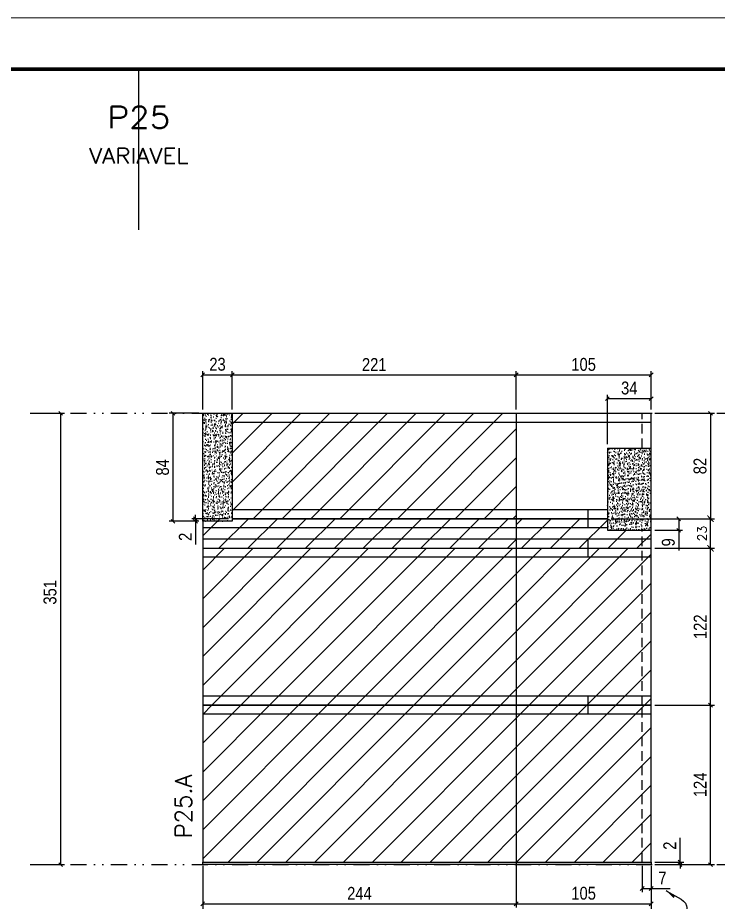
# Model space of a CAD drawing. Extents: x 28748 to 35002, y 14885 to 43501.
# Drawn here: x 29173 to 29719, y 40516 to 41204 of the extents above; entities that cross this region are included whole.
import ezdxf
from ezdxf.enums import TextEntityAlignment as Align

# ---------------------------------------------------------------- set-up
doc = ezdxf.new("R2010")
doc.units = 0
for name, pattern in [('DASHED', [0.75, 0.5, -0.25]), ('DIVIDE2', [0.625, 0.25, -0.125, 0, -0.125, 0, -0.125]), ('HIDDEN', [0.375, 0.25, -0.125])]:
    doc.linetypes.add(name, pattern=pattern)
for name, color, linetype in [('COTA', 241, 'Continuous'), ('Nível', 160, 'Continuous'), ('Painéis', 200, 'Continuous'), ('SARR_2.2x7', 40, 'Continuous'), ('Sarrafo de Pressão', 42, 'HIDDEN'), ('Texto de Titulo', 7, 'Continuous'), ('Texto Qtd Sarr', 242, 'Continuous')]:
    doc.layers.add(name, color=color, linetype=linetype)
for name, color, linetype, lineweight in [('Folhas', 255, 'Continuous', 9), ('Hachura', 251, 'Continuous', 9), ('SARRAFO DE PRESSAO', 251, 'DASHED', 9), ('Texto Seção', 7, 'Continuous', 15)]:
    doc.layers.add(name, color=color, linetype=linetype, lineweight=lineweight)
doc.styles.add('COTA TECNICA', font='techl___.ttf', dxfattribs={"height": 10})
doc.styles.add('COTA TECNICA-50', font='techl___.ttf', dxfattribs={"height": 10})
doc.styles.add('REGUA-120', font='ROMANS.shx', dxfattribs={"height": 15})
doc.styles.add('ROMANS', font='romans.shx')
doc.styles.get("Standard").update_dxf_attribs({"font": 'arial.ttf'})
doc.dimstyles.new('COTA PAINEL-50', dxfattribs={"dimtxt": 10, "dimasz": 3, "dimexe": 3, "dimexo": 3, "dimgap": 3, "dimtad": 1, "dimdec": 1, "dimzin": 12, "dimdsep": 46, "dimtxsty": 'COTA TECNICA-50', "dimblk1": 'OBLIQUE', "dimblk2": 'OBLIQUE', "dimsah": 1, "dimcen": 0.9, "dimclrd": 4, "dimclre": 4, "dimclrt": 240, "dimadec": 1, "dimazin": 3, "dimtfac": 1, "dimtdec": 1, "dimtmove": 0, "dimatfit": 3, "dimfxl": 1, "dimtolj": 1, "dimtzin": 12, "dimarcsym": 0})
doc.dimstyles.new('Cota Paínel', dxfattribs={"dimtxt": 7, "dimasz": 5, "dimexe": 3, "dimexo": 3, "dimgap": 3, "dimtad": 1, "dimdec": 1, "dimzin": 12, "dimdsep": 46, "dimtxsty": 'ROMANS', "dimblk": 'ARCHTICK', "dimcen": 0, "dimclrd": 4, "dimclre": 4, "dimclrt": 1, "dimadec": 1, "dimazin": 3, "dimtfac": 1, "dimtdec": 1, "dimtmove": 0, "dimatfit": 3, "dimldrblk": 'OBLIQUE', "dimfxl": 1, "dimtolj": 1, "dimtzin": 12, "dimarcsym": 0})
doc.dimstyles.new('PAINEL', dxfattribs={"dimtxt": 10, "dimasz": 3, "dimexe": 3, "dimexo": 3, "dimgap": 3, "dimtad": 1, "dimdec": 1, "dimzin": 12, "dimdsep": 46, "dimtxsty": 'COTA TECNICA', "dimblk1": 'OBLIQUE', "dimblk2": 'OBLIQUE', "dimsah": 1, "dimcen": 0.9, "dimclrd": 4, "dimclre": 4, "dimclrt": 240, "dimadec": 1, "dimazin": 3, "dimtfac": 1, "dimtdec": 1, "dimtmove": 0, "dimatfit": 3, "dimfxl": 1, "dimtolj": 1, "dimtzin": 12, "dimarcsym": 0})
doc.dimstyles.get("Standard").update_dxf_attribs({"dimtxt": 0.18, "dimasz": 0.18, "dimexe": 0.18, "dimexo": 0.0625, "dimgap": 0.09, "dimtad": 0, "dimtih": 1, "dimtoh": 1, "dimdec": 4, "dimzin": 0, "dimdsep": 46, "dimtxsty": 'Standard', "dimcen": 0.09, "dimadec": 0, "dimazin": 0, "dimtfac": 1, "dimtdec": 4, "dimtofl": 0, "dimtmove": 0, "dimatfit": 3, "dimfxl": 1, "dimtolj": 1, "dimtzin": 0, "dimarcsym": 0})
pattern_1 = [(45, (-100272.658, 8260.539), (-11.2253202, 11.2253202), [])]

# ---------------------------------------------------------------- blocks, each defined once
blk = doc.blocks.new('9999999999')
at = {"layer": 'Folhas'}
blk.add_lwpolyline([(98138.98, 34190.21), (99623.98, 34190.21), (99623.98, 35240.21), (98138.98, 35240.21)], close=True, dxfattribs=at)
at = {"layer": 'Folhas', "color": 30, "const_width": 3}
blk.add_lwpolyline([(98213.98, 34230.21), (99583.98, 34230.21), (99583.98, 35200.21), (98213.98, 35200.21)], close=True, dxfattribs=at)
blk = doc.blocks.new('titulo1')
at = {"layer": 'Defpoints', "color": 252, "linetype": 'HIDDEN', "ltscale": 2}
blk.add_line((0, 0), (0, 125), dxfattribs=at)
at = {"layer": 'Defpoints', "style": 'ROMANS', "oblique": 15}
blk.add_attdef('FOLHA', text='', height=10, dxfattribs=at).set_placement((0, 15.58), align=Align.MIDDLE_CENTER)
at = {"layer": 'Texto Qtd Sarr', "color": 3, "style": 'ROMANS', "oblique": 15}
for tag, height, p in [('TITULO', 17, (0, 71.45)), ('SEÇÃO', 12, (0, 41.55))]:
    blk.add_attdef(tag, text='', height=height, dxfattribs=at).set_placement(p, align=Align.MIDDLE_CENTER)
blk = doc.blocks.new('_Oblique')
at = {"color": 0, "linetype": 'ByBlock', "lineweight": -2}
blk.add_line((-0.5, -0.5), (0.5, 0.5), dxfattribs=at)
blk = doc.blocks.new('*D1500')
at = {"layer": 'COTA', "color": 4, "linetype": 'ByBlock', "lineweight": -2, "transparency": 16777216}
for p, q in [((29186, 40895.88), (29209.72, 40895.88)), ((29206.72, 40895.88), (29206.72, 40544.88)), ((29186, 40544.88), (29209.72, 40544.88))]:
    blk.add_line(p, q, dxfattribs=at)
at = {"layer": 'Defpoints', "color": 0, "linetype": 'ByBlock', "transparency": 16777216}
for p in [(29183, 40895.88), (29183, 40544.88), (29206.72, 40544.88)]:
    blk.add_point(p, dxfattribs=at)
at = {"layer": 'COTA', "color": 4, "linetype": 'ByBlock', "lineweight": -2, "transparency": 16777216, "xscale": 3, "yscale": 3, "zscale": 3}
for p, rotation in [((29206.72, 40895.88), 90), ((29206.72, 40544.88), 270)]:
    blk.add_blockref('_Oblique', p, dxfattribs=dict(at, rotation=rotation))
at = {"layer": 'COTA', "color": 240, "linetype": 'ByBlock', "transparency": 16777216, "insert": (29198.5, 40756.66), "char_height": 10, "attachment_point": 5, "rotation": 90, "style": 'COTA TECNICA'}
blk.add_mtext('\\A1;351', dxfattribs=at)
blk = doc.blocks.new('*D1391')
at = {"layer": 'COTA', "color": 4, "lineweight": -2, "transparency": 16777216}
for p, q in [((29317.35, 40543.88), (29317.35, 40479.02)), ((29666.35, 40543.88), (29666.35, 40479.02)), ((29317.35, 40482.02), (29666.35, 40482.02))]:
    blk.add_line(p, q, dxfattribs=at)
at = {"layer": 'Defpoints', "color": 0, "transparency": 16777216}
for p in [(29317.35, 40546.88), (29666.35, 40546.88), (29666.35, 40482.02)]:
    blk.add_point(p, dxfattribs=at)
at = {"layer": 'COTA', "color": 4, "lineweight": -2, "transparency": 16777216, "xscale": 3, "yscale": 3, "zscale": 3, "rotation": 180}
blk.add_blockref('_Oblique', (29317.35, 40482.02), dxfattribs=at)
at = {"layer": 'COTA', "color": 4, "lineweight": -2, "transparency": 16777216, "xscale": 3, "yscale": 3, "zscale": 3}
blk.add_blockref('_Oblique', (29666.35, 40482.02), dxfattribs=at)
at = {"layer": 'COTA', "color": 240, "transparency": 16777216, "insert": (29491.85, 40490.27), "char_height": 10, "attachment_point": 5, "style": 'COTA TECNICA'}
blk.add_mtext('\\A1;349', dxfattribs=at)
blk = doc.blocks.new('*D1392')
at = {"layer": 'COTA', "color": 4, "lineweight": -2, "transparency": 16777216}
for p, q in [((29659.35, 40543.88), (29659.35, 40523.37)), ((29666.35, 40541.88), (29666.35, 40523.37)), ((29659.35, 40526.37), (29666.35, 40526.37)), ((29666.35, 40526.37), (29681.09, 40526.37))]:
    blk.add_line(p, q, dxfattribs=at)
at = {"layer": 'Defpoints', "color": 0, "transparency": 16777216}
for p in [(29659.35, 40546.88), (29666.35, 40544.88), (29666.35, 40526.37)]:
    blk.add_point(p, dxfattribs=at)
at = {"layer": 'COTA', "color": 4, "lineweight": -2, "transparency": 16777216, "xscale": 3, "yscale": 3, "zscale": 3, "rotation": 180}
blk.add_blockref('_Oblique', (29659.35, 40526.37), dxfattribs=at)
at = {"layer": 'COTA', "color": 4, "lineweight": -2, "transparency": 16777216, "xscale": 3, "yscale": 3, "zscale": 3}
blk.add_blockref('_Oblique', (29666.35, 40526.37), dxfattribs=at)
at = {"layer": 'COTA', "color": 240, "transparency": 16777216, "insert": (29675.22, 40534.44), "char_height": 10, "attachment_point": 5, "style": 'COTA TECNICA-50'}
blk.add_mtext('\\A1;7', dxfattribs=at)
blk = doc.blocks.new('*D1393')
at = {"layer": 'COTA', "color": 4, "lineweight": -2, "transparency": 16777216}
for p, q in [((29669.35, 40668.88), (29715.59, 40668.88)), ((29712.59, 40544.88), (29712.59, 40668.88)), ((29669.35, 40544.88), (29715.59, 40544.88))]:
    blk.add_line(p, q, dxfattribs=at)
at = {"layer": 'Defpoints', "color": 0, "transparency": 16777216}
for p in [(29666.35, 40668.88), (29712.59, 40668.88), (29666.35, 40544.88)]:
    blk.add_point(p, dxfattribs=at)
at = {"layer": 'COTA', "color": 4, "lineweight": -2, "transparency": 16777216, "xscale": 3, "yscale": 3, "zscale": 3}
for p, rotation in [((29712.59, 40668.88), 90), ((29712.59, 40544.88), 270)]:
    blk.add_blockref('_Oblique', p, dxfattribs=dict(at, rotation=rotation))
at = {"layer": 'COTA', "color": 240, "transparency": 16777216, "insert": (29704.52, 40606.88), "char_height": 10, "attachment_point": 5, "rotation": 90, "style": 'COTA TECNICA-50'}
blk.add_mtext('\\A1;124', dxfattribs=at)
blk = doc.blocks.new('*D1394')
at = {"layer": 'COTA', "color": 4, "lineweight": -2, "transparency": 16777216}
for p, q in [((29688.88, 40546.88), (29688.88, 40565.68)), ((29669.35, 40546.88), (29691.88, 40546.88)), ((29688.88, 40544.88), (29688.88, 40546.88)), ((29669.35, 40544.88), (29691.88, 40544.88)), ((29688.88, 40544.88), (29688.88, 40541.88))]:
    blk.add_line(p, q, dxfattribs=at)
at = {"layer": 'Defpoints', "color": 0, "transparency": 16777216}
for p in [(29666.35, 40546.88), (29666.35, 40544.88), (29688.88, 40544.88)]:
    blk.add_point(p, dxfattribs=at)
at = {"layer": 'COTA', "color": 4, "lineweight": -2, "transparency": 16777216, "xscale": 3, "yscale": 3, "zscale": 3}
for p, rotation in [((29688.88, 40546.88), 270), ((29688.88, 40544.88), 90)]:
    blk.add_blockref('_Oblique', p, dxfattribs=dict(at, rotation=rotation))
at = {"layer": 'COTA', "color": 240, "transparency": 16777216, "insert": (29680.88, 40559.62), "char_height": 10, "attachment_point": 5, "rotation": 90, "style": 'COTA TECNICA-50'}
blk.add_mtext('\\A1;2', dxfattribs=at)
blk = doc.blocks.new('*D1395')
at = {"layer": 'COTA', "color": 4, "linetype": 'ByBlock', "lineweight": -2, "transparency": 16777216}
for p, q in [((29669.35, 40790.88), (29715.59, 40790.88)), ((29712.59, 40668.88), (29712.59, 40790.88)), ((29669.35, 40668.88), (29715.59, 40668.88))]:
    blk.add_line(p, q, dxfattribs=at)
at = {"layer": 'Defpoints', "color": 0, "linetype": 'ByBlock', "transparency": 16777216}
for p in [(29666.35, 40790.88), (29712.59, 40790.88), (29666.35, 40668.88)]:
    blk.add_point(p, dxfattribs=at)
at = {"layer": 'COTA', "color": 4, "linetype": 'ByBlock', "lineweight": -2, "transparency": 16777216, "xscale": 3, "yscale": 3, "zscale": 3}
for p, rotation in [((29712.59, 40790.88), 90), ((29712.59, 40668.88), 270)]:
    blk.add_blockref('_Oblique', p, dxfattribs=dict(at, rotation=rotation))
at = {"layer": 'COTA', "color": 240, "linetype": 'ByBlock', "transparency": 16777216, "insert": (29704.54, 40729.88), "char_height": 10, "attachment_point": 5, "rotation": 90, "style": 'COTA TECNICA'}
blk.add_mtext('\\A1;122', dxfattribs=at)
blk = doc.blocks.new('*D2141')
at = {"layer": 'COTA', "color": 4, "linetype": 'ByBlock', "lineweight": -2, "transparency": 16777216}
for p, q in [((29669.35, 40895.88), (29715.59, 40895.88)), ((29712.59, 40895.88), (29712.59, 40813.88)), ((29635.35, 40813.88), (29715.59, 40813.88))]:
    blk.add_line(p, q, dxfattribs=at)
at = {"layer": 'Defpoints', "color": 0, "linetype": 'ByBlock', "transparency": 16777216}
for p in [(29666.35, 40895.88), (29632.35, 40813.88), (29712.59, 40813.88)]:
    blk.add_point(p, dxfattribs=at)
at = {"layer": 'COTA', "color": 4, "linetype": 'ByBlock', "lineweight": -2, "transparency": 16777216, "xscale": 3, "yscale": 3, "zscale": 3}
for p, rotation in [((29712.59, 40895.88), 90), ((29712.59, 40813.88), 270)]:
    blk.add_blockref('_Oblique', p, dxfattribs=dict(at, rotation=rotation))
at = {"layer": 'COTA', "color": 240, "linetype": 'ByBlock', "transparency": 16777216, "insert": (29704.5, 40854.88), "char_height": 10, "attachment_point": 5, "rotation": 90, "style": 'COTA TECNICA'}
blk.add_mtext('\\A1;82', dxfattribs=at)
blk = doc.blocks.new('*D2142')
at = {"layer": 'COTA', "color": 4, "linetype": 'ByBlock', "lineweight": -2, "transparency": 16777216}
for p, q in [((29561.35, 40810.88), (29561.35, 40511.44)), ((29317.35, 40541.88), (29317.35, 40511.44)), ((29317.35, 40514.44), (29561.35, 40514.44))]:
    blk.add_line(p, q, dxfattribs=at)
at = {"layer": 'Defpoints', "color": 0, "linetype": 'ByBlock', "transparency": 16777216}
for p in [(29561.35, 40813.88), (29317.35, 40544.88), (29561.35, 40514.44)]:
    blk.add_point(p, dxfattribs=at)
at = {"layer": 'COTA', "color": 4, "linetype": 'ByBlock', "lineweight": -2, "transparency": 16777216, "xscale": 3, "yscale": 3, "zscale": 3, "rotation": 180}
blk.add_blockref('_Oblique', (29317.35, 40514.44), dxfattribs=at)
at = {"layer": 'COTA', "color": 4, "linetype": 'ByBlock', "lineweight": -2, "transparency": 16777216, "xscale": 3, "yscale": 3, "zscale": 3}
blk.add_blockref('_Oblique', (29561.35, 40514.44), dxfattribs=at)
at = {"layer": 'COTA', "color": 240, "linetype": 'ByBlock', "transparency": 16777216, "insert": (29439.35, 40522.52), "char_height": 10, "attachment_point": 5, "style": 'COTA TECNICA'}
blk.add_mtext('\\A1;244', dxfattribs=at)
blk = doc.blocks.new('*D2143')
at = {"layer": 'COTA', "color": 4, "linetype": 'ByBlock', "lineweight": -2, "transparency": 16777216}
for p, q in [((29317.35, 40898.88), (29317.35, 40928.76)), ((29317.35, 40925.76), (29340.35, 40925.76)), ((29340.35, 40898.88), (29340.35, 40928.76))]:
    blk.add_line(p, q, dxfattribs=at)
at = {"layer": 'Defpoints', "color": 0, "linetype": 'ByBlock', "transparency": 16777216}
for p in [(29340.35, 40925.76), (29317.35, 40895.88), (29340.35, 40895.88)]:
    blk.add_point(p, dxfattribs=at)
at = {"layer": 'COTA', "color": 4, "linetype": 'ByBlock', "lineweight": -2, "transparency": 16777216, "xscale": 3, "yscale": 3, "zscale": 3, "rotation": 180}
blk.add_blockref('_Oblique', (29317.35, 40925.76), dxfattribs=at)
at = {"layer": 'COTA', "color": 4, "linetype": 'ByBlock', "lineweight": -2, "transparency": 16777216, "xscale": 3, "yscale": 3, "zscale": 3}
blk.add_blockref('_Oblique', (29340.35, 40925.76), dxfattribs=at)
at = {"layer": 'COTA', "color": 240, "linetype": 'ByBlock', "transparency": 16777216, "insert": (29328.85, 40933.98), "char_height": 10, "attachment_point": 5, "style": 'COTA TECNICA'}
blk.add_mtext('\\A1;23', dxfattribs=at)
blk = doc.blocks.new('*D2144')
at = {"layer": 'COTA', "color": 4, "linetype": 'ByBlock', "lineweight": -2, "transparency": 16777216}
for p, q in [((29314.35, 40895.88), (29291.19, 40895.88)), ((29294.19, 40895.88), (29294.19, 40811.88)), ((29314.35, 40811.88), (29291.19, 40811.88))]:
    blk.add_line(p, q, dxfattribs=at)
at = {"layer": 'Defpoints', "color": 0, "linetype": 'ByBlock', "transparency": 16777216}
for p in [(29317.35, 40895.88), (29294.19, 40811.88), (29317.35, 40811.88)]:
    blk.add_point(p, dxfattribs=at)
at = {"layer": 'COTA', "color": 4, "linetype": 'ByBlock', "lineweight": -2, "transparency": 16777216, "xscale": 3, "yscale": 3, "zscale": 3}
for p, rotation in [((29294.19, 40895.88), 90), ((29294.19, 40811.88), 270)]:
    blk.add_blockref('_Oblique', p, dxfattribs=dict(at, rotation=rotation))
at = {"layer": 'COTA', "color": 240, "linetype": 'ByBlock', "transparency": 16777216, "insert": (29286.09, 40853.88), "char_height": 10, "attachment_point": 5, "rotation": 90, "style": 'COTA TECNICA'}
blk.add_mtext('\\A1;84', dxfattribs=at)
blk = doc.blocks.new('_ArchTick')
at = {"color": 0, "linetype": 'ByBlock', "const_width": 0.15}
blk.add_lwpolyline([(-0.5, -0.5), (0.5, 0.5)], dxfattribs=at)
blk = doc.blocks.new('*D2145')
at = {"layer": 'COTA', "color": 4, "lineweight": -2, "transparency": 16777216}
for p, q in [((29635.35, 40813.88), (29715.59, 40813.88)), ((29712.59, 40790.88), (29712.59, 40813.88)), ((29669.35, 40790.88), (29715.59, 40790.88))]:
    blk.add_line(p, q, dxfattribs=at)
at = {"layer": 'Defpoints', "color": 0, "transparency": 16777216}
for p in [(29632.35, 40813.88), (29712.59, 40813.88), (29666.35, 40790.88)]:
    blk.add_point(p, dxfattribs=at)
at = {"layer": 'COTA', "color": 4, "lineweight": -2, "transparency": 16777216, "xscale": 5, "yscale": 5, "zscale": 5}
for p, rotation in [((29712.59, 40813.88), 90), ((29712.59, 40790.88), 270)]:
    blk.add_blockref('_ArchTick', p, dxfattribs=dict(at, rotation=rotation))
at = {"layer": 'COTA', "color": 1, "transparency": 16777216, "insert": (29706.09, 40802.38), "char_height": 7, "attachment_point": 5, "rotation": 90, "style": 'ROMANS'}
blk.add_mtext('\\A1;23', dxfattribs=at)
blk = doc.blocks.new('*D2162')
at = {"layer": 'COTA', "color": 4, "lineweight": -2, "transparency": 16777216}
for p, q in [((29340.35, 40898.88), (29340.35, 40928.76)), ((29340.35, 40925.76), (29561.35, 40925.76)), ((29561.35, 40898.88), (29561.35, 40928.76))]:
    blk.add_line(p, q, dxfattribs=at)
at = {"layer": 'Defpoints', "color": 0, "transparency": 16777216}
for p in [(29561.35, 40925.76), (29340.35, 40895.88), (29561.35, 40895.88)]:
    blk.add_point(p, dxfattribs=at)
at = {"layer": 'COTA', "color": 4, "lineweight": -2, "transparency": 16777216, "xscale": 3, "yscale": 3, "zscale": 3, "rotation": 180}
blk.add_blockref('_Oblique', (29340.35, 40925.76), dxfattribs=at)
at = {"layer": 'COTA', "color": 4, "lineweight": -2, "transparency": 16777216, "xscale": 3, "yscale": 3, "zscale": 3}
blk.add_blockref('_Oblique', (29561.35, 40925.76), dxfattribs=at)
at = {"layer": 'COTA', "color": 240, "transparency": 16777216, "insert": (29450.85, 40933.82), "char_height": 10, "attachment_point": 5, "style": 'COTA TECNICA-50'}
blk.add_mtext('\\A1;221', dxfattribs=at)
blk = doc.blocks.new('*D2163')
at = {"layer": 'COTA', "color": 4, "lineweight": -2, "transparency": 16777216}
for p, q in [((29561.35, 40898.88), (29561.35, 40928.76)), ((29561.35, 40925.76), (29666.35, 40925.76)), ((29666.35, 40898.88), (29666.35, 40928.76))]:
    blk.add_line(p, q, dxfattribs=at)
at = {"layer": 'Defpoints', "color": 0, "transparency": 16777216}
for p in [(29666.35, 40925.76), (29561.35, 40895.88), (29666.35, 40895.88)]:
    blk.add_point(p, dxfattribs=at)
at = {"layer": 'COTA', "color": 4, "lineweight": -2, "transparency": 16777216, "xscale": 3, "yscale": 3, "zscale": 3, "rotation": 180}
blk.add_blockref('_Oblique', (29561.35, 40925.76), dxfattribs=at)
at = {"layer": 'COTA', "color": 4, "lineweight": -2, "transparency": 16777216, "xscale": 3, "yscale": 3, "zscale": 3}
blk.add_blockref('_Oblique', (29666.35, 40925.76), dxfattribs=at)
at = {"layer": 'COTA', "color": 240, "transparency": 16777216, "insert": (29613.85, 40933.87), "char_height": 10, "attachment_point": 5, "style": 'COTA TECNICA-50'}
blk.add_mtext('\\A1;105', dxfattribs=at)
blk = doc.blocks.new('*D2164')
at = {"layer": 'COTA', "color": 4, "lineweight": -2, "transparency": 16777216}
for p, q in [((29311.77, 40813.88), (29311.77, 40816.88)), ((29337.35, 40813.88), (29308.77, 40813.88)), ((29314.35, 40811.88), (29308.77, 40811.88)), ((29311.77, 40813.88), (29311.77, 40811.88)), ((29311.77, 40811.88), (29311.77, 40793.77))]:
    blk.add_line(p, q, dxfattribs=at)
at = {"layer": 'Defpoints', "color": 0, "transparency": 16777216}
for p in [(29311.77, 40811.88), (29317.35, 40811.88), (29340.35, 40813.88)]:
    blk.add_point(p, dxfattribs=at)
at = {"layer": 'COTA', "color": 4, "lineweight": -2, "transparency": 16777216, "xscale": 3, "yscale": 3, "zscale": 3}
for p, rotation in [((29311.77, 40813.88), 270), ((29311.77, 40811.88), 90)]:
    blk.add_blockref('_Oblique', p, dxfattribs=dict(at, rotation=rotation))
at = {"layer": 'COTA', "color": 240, "transparency": 16777216, "insert": (29303.77, 40799.82), "char_height": 10, "attachment_point": 5, "rotation": 90, "style": 'COTA TECNICA-50'}
blk.add_mtext('\\A1;2', dxfattribs=at)
blk = doc.blocks.new('*D2380')
at = {"layer": 'COTA', "color": 4, "lineweight": -2, "transparency": 16777216}
for p, q in [((29632.35, 40871.88), (29632.35, 40910.29)), ((29666.35, 40898.88), (29666.35, 40910.29)), ((29632.35, 40907.29), (29666.35, 40907.29))]:
    blk.add_line(p, q, dxfattribs=at)
at = {"layer": 'Defpoints', "color": 0, "transparency": 16777216}
for p in [(29666.35, 40907.29), (29666.35, 40895.88), (29632.35, 40868.88)]:
    blk.add_point(p, dxfattribs=at)
at = {"layer": 'COTA', "color": 4, "lineweight": -2, "transparency": 16777216, "xscale": 3, "yscale": 3, "zscale": 3, "rotation": 180}
blk.add_blockref('_Oblique', (29632.35, 40907.29), dxfattribs=at)
at = {"layer": 'COTA', "color": 4, "lineweight": -2, "transparency": 16777216, "xscale": 3, "yscale": 3, "zscale": 3}
blk.add_blockref('_Oblique', (29666.35, 40907.29), dxfattribs=at)
at = {"layer": 'COTA', "color": 240, "transparency": 16777216, "insert": (29649.35, 40915.51), "char_height": 10, "attachment_point": 5, "style": 'COTA TECNICA'}
blk.add_mtext('\\A1;34', dxfattribs=at)
blk = doc.blocks.new('*D2381')
at = {"layer": 'COTA', "color": 4, "lineweight": -2, "transparency": 16777216}
for p, q in [((29635.35, 40813.88), (29690.88, 40813.88)), ((29687.88, 40813.88), (29687.88, 40804.88)), ((29669.35, 40804.88), (29690.88, 40804.88)), ((29687.88, 40804.88), (29687.88, 40789.21))]:
    blk.add_line(p, q, dxfattribs=at)
at = {"layer": 'Defpoints', "color": 0, "transparency": 16777216}
for p in [(29632.35, 40813.88), (29666.35, 40804.88), (29687.88, 40804.88)]:
    blk.add_point(p, dxfattribs=at)
at = {"layer": 'COTA', "color": 4, "lineweight": -2, "transparency": 16777216, "xscale": 3, "yscale": 3, "zscale": 3}
for p, rotation in [((29687.88, 40813.88), 90), ((29687.88, 40804.88), 270)]:
    blk.add_blockref('_Oblique', p, dxfattribs=dict(at, rotation=rotation))
at = {"layer": 'COTA', "color": 240, "transparency": 16777216, "insert": (29679.8, 40795.54), "char_height": 10, "attachment_point": 5, "rotation": 90, "style": 'COTA TECNICA'}
blk.add_mtext('\\A1;9', dxfattribs=at)
blk = doc.blocks.new('*D2382')
at = {"layer": 'COTA', "color": 4, "lineweight": -2, "transparency": 16777216}
for p, q in [((29561.35, 40541.88), (29561.35, 40511.44)), ((29666.35, 40541.88), (29666.35, 40511.44)), ((29561.35, 40514.44), (29666.35, 40514.44))]:
    blk.add_line(p, q, dxfattribs=at)
at = {"layer": 'Defpoints', "color": 0, "transparency": 16777216}
for p in [(29561.35, 40544.88), (29666.35, 40544.88), (29666.35, 40514.44)]:
    blk.add_point(p, dxfattribs=at)
at = {"layer": 'COTA', "color": 4, "lineweight": -2, "transparency": 16777216, "xscale": 3, "yscale": 3, "zscale": 3, "rotation": 180}
blk.add_blockref('_Oblique', (29561.35, 40514.44), dxfattribs=at)
at = {"layer": 'COTA', "color": 4, "lineweight": -2, "transparency": 16777216, "xscale": 3, "yscale": 3, "zscale": 3}
blk.add_blockref('_Oblique', (29666.35, 40514.44), dxfattribs=at)
at = {"layer": 'COTA', "color": 240, "transparency": 16777216, "insert": (29613.85, 40522.55), "char_height": 10, "attachment_point": 5, "style": 'COTA TECNICA'}
blk.add_mtext('\\A1;105', dxfattribs=at)

msp = doc.modelspace()

# ---------------------------------------------------------------- hatches: boundary and pattern name
at = {"layer": 'COTA', "linetype": 'ByBlock'}
h = msp.add_hatch(dxfattribs=at)
h.set_pattern_fill('AR-CONC', color=256, scale=0.03)
h.paths.add_polyline_path([(29340.35, 40895.88), (29317.35, 40895.88), (29317.35, 40811.88), (29340.35, 40811.88), (29340.35, 40813.88)])
h = msp.add_hatch(dxfattribs=at)
h.set_pattern_fill('AR-CONC', color=256, scale=0.03)
h.paths.add_polyline_path([(29666.35, 40868.88), (29632.35, 40868.88), (29632.35, 40804.88), (29666.35, 40804.88)])
at = {"layer": 'Hachura', "linetype": 'ByBlock'}
h = msp.add_hatch(dxfattribs=at)
h.set_pattern_fill('ANSI31', color=256, scale=5)
h.set_pattern_definition([(45, (-100272.658, 8283.539), (-11.2253202, 11.2253202), [])])
h.paths.add_polyline_path([(29561.35, 40895.88), (29340.35, 40895.88), (29340.35, 40840.88), (29340.35, 40813.88), (29561.35, 40813.88)])
at = {"layer": 'Hachura'}
h = msp.add_hatch(dxfattribs=at)
h.set_pattern_fill('ANSI31', color=256, scale=5)
h.set_pattern_definition([(45, (25799.309, 30974.01), (-11.22532, 11.22532), [])])
h.paths.add_polyline_path([(29561.35, 40813.88), (29317.35, 40813.88), (29317.35, 40790.88), (29561.35, 40790.88)])
h = msp.add_hatch(dxfattribs=at)
h.set_pattern_fill('ANSI31', color=256, scale=5)
h.paths.add_polyline_path([(29632.35, 40813.88), (29561.35, 40813.88), (29561.35, 40790.88), (29666.35, 40790.88), (29666.35, 40804.88), (29632.35, 40804.88)])
at = {"layer": 'Hachura', "linetype": 'ByBlock'}
h = msp.add_hatch(dxfattribs=at)
h.set_pattern_fill('ANSI31', color=256, scale=5)
h.set_pattern_definition(pattern_1)
h.paths.add_polyline_path([(29561.35, 40790.88), (29317.35, 40790.88), (29317.35, 40668.88), (29561.35, 40668.88)])
h = msp.add_hatch(dxfattribs=at)
h.set_pattern_fill('ANSI31', color=256, scale=5)
h.set_pattern_definition(pattern_1)
h.paths.add_polyline_path([(29666.35, 40790.88), (29561.35, 40790.88), (29561.35, 40668.88), (29666.35, 40668.88)])
h = msp.add_hatch(dxfattribs=at)
h.set_pattern_fill('ANSI31', color=256, scale=5)
h.set_pattern_definition(pattern_1)
h.paths.add_polyline_path([(29317.35, 40668.88), (29317.35, 40546.88), (29561.35, 40546.88), (29561.35, 40668.88)])
h = msp.add_hatch(dxfattribs=at)
h.set_pattern_fill('ANSI31', color=256, scale=5)
h.set_pattern_definition(pattern_1)
h.paths.add_polyline_path([(29561.35, 40668.88), (29561.35, 40546.88), (29666.35, 40546.88), (29666.35, 40668.88)])

# ---------------------------------------------------------------- linework, layer by layer
at = {"layer": 'COTA', "linetype": 'ByBlock'}
for p, q in [((29317.35, 40811.88), (29317.35, 40895.88)), ((29317.35, 40895.88), (29340.35, 40895.88)), ((29666.35, 40804.88), (29666.35, 40868.88))]:
    msp.add_line(p, q, dxfattribs=at)
at = {"layer": 'Nível', "color": 4, "linetype": 'DIVIDE2', "ltscale": 50}
for p, q in [((29183, 40895.88), (30193.34, 40895.88)), ((29183, 40544.88), (30193.34, 40544.88))]:
    msp.add_line(p, q, dxfattribs=at)
at = {"layer": 'Painéis', "linetype": 'ByBlock'}
for p, q in [((29340.35, 40895.88), (29340.35, 40813.88)), ((29340.35, 40895.88), (29666.35, 40895.88)), ((29561.35, 40895.88), (29561.35, 40813.88)), ((29632.35, 40868.88), (29632.35, 40804.88)), ((29340.35, 40811.88), (29317.35, 40811.88)), ((29340.35, 40813.88), (29340.35, 40811.88)), ((29561.35, 40813.88), (29561.35, 40544.88)), ((29317.35, 40668.88), (29317.35, 40546.88))]:
    msp.add_line(p, q, dxfattribs=at)
at = {"layer": 'Painéis'}
for p, q in [((29666.35, 40868.88), (29666.35, 40895.88)), ((29632.35, 40868.88), (29666.35, 40868.88)), ((29317.35, 40813.88), (29317.35, 40668.88)), ((29340.35, 40813.88), (29632.35, 40813.88)), ((29632.35, 40813.88), (29340.35, 40813.88)), ((29632.35, 40813.88), (29340.35, 40813.88)), ((29632.35, 40813.88), (29340.35, 40813.88)), ((29632.35, 40804.88), (29666.35, 40804.88)), ((29666.35, 40668.88), (29666.35, 40804.88)), ((29317.35, 40790.88), (29666.35, 40790.88)), ((29317.35, 40668.88), (29666.35, 40668.88))]:
    msp.add_line(p, q, dxfattribs=at)
for points in [[(29317.35, 40546.88), (29666.35, 40546.88), (29666.35, 40668.88), (29317.35, 40668.88)], [(29317.35, 40546.88), (29666.35, 40546.88), (29666.35, 40544.88), (29317.35, 40544.88)]]:
    msp.add_lwpolyline(points, close=True, dxfattribs=at)
at = {"layer": 'SARR_2.2x7'}
for p, q in [((29340.35, 40888.88), (29666.35, 40888.88)), ((29617.35, 40820.88), (29340.35, 40820.88)), ((29617.35, 40813.88), (29617.35, 40820.88)), ((29632.35, 40820.88), (29617.35, 40820.88)), ((29617.35, 40806.88), (29617.35, 40813.88)), ((29617.35, 40806.88), (29317.35, 40806.88)), ((29632.35, 40806.88), (29617.35, 40806.88)), ((29617.35, 40797.88), (29317.35, 40797.88)), ((29666.35, 40797.88), (29617.35, 40797.88)), ((29617.35, 40790.88), (29617.35, 40797.88)), ((29617.35, 40783.88), (29617.35, 40790.88)), ((29617.35, 40783.88), (29317.35, 40783.88)), ((29666.35, 40783.88), (29617.35, 40783.88)), ((29617.35, 40675.88), (29317.35, 40675.88)), ((29666.35, 40675.88), (29617.35, 40675.88)), ((29617.35, 40668.88), (29617.35, 40675.88)), ((29617.35, 40661.88), (29617.35, 40668.88)), ((29617.35, 40661.88), (29317.35, 40661.88)), ((29666.35, 40661.88), (29617.35, 40661.88))]:
    msp.add_line(p, q, dxfattribs=at)
at = {"layer": 'Sarrafo de Pressão', "ltscale": 30}
for p, q in [((29659.35, 40868.88), (29659.35, 40895.88)), ((29659.35, 40668.88), (29659.35, 40804.88)), ((29659.35, 40546.88), (29659.35, 40668.88))]:
    msp.add_line(p, q, dxfattribs=at)

# ---------------------------------------------------------------- block references
at = {"layer": 'SARRAFO DE PRESSAO', "color": 6, "linetype": 'ByBlock'}
msp.add_blockref('9999999999', (-69390.64, 5963.39), dxfattribs=at)
at = {"layer": 'Texto Seção'}
ref = msp.add_blockref('titulo1', (29267.68, 41038.59), dxfattribs=at)
ref.add_attrib('TITULO', 'P25', dxfattribs={"layer": 'Texto de Titulo', "color": 7, "height": 17, "style": 'ROMANS', "width": 1.1}).set_placement((29267.68, 41126.09), align=Align.MIDDLE_CENTER)
ref.add_attrib('SEÇÃO', 'VARIAVEL', dxfattribs={"layer": 'Texto de Titulo', "color": 7, "height": 12, "style": 'ROMANS', "width": 1.1}).set_placement((29267.68, 41096.09), align=Align.MIDDLE_CENTER)

# ---------------------------------------------------------------- texts
at = {"layer": 'Texto Seção', "insert": (29308.81, 40565.34), "char_height": 13, "width": 285.3299, "attachment_point": 7, "rotation": 90, "style": 'REGUA-120'}
msp.add_mtext('P25.A', dxfattribs=at)

# ---------------------------------------------------------------- dimensions: what is measured, and where the dimension line sits
at = {"layer": 'COTA', "linetype": 'ByBlock'}
dim = msp.add_linear_dim(base=(29340.35, 40925.76), p1=(29317.35, 40895.88), p2=(29340.35, 40895.88), dimstyle='PAINEL', dxfattribs=at)
dim.commit()
dim.dimension.update_dxf_attribs({"geometry": '*D2143', "text_midpoint": (29328.85, 40925.76), "dimtype": 160})
at = {"layer": 'COTA'}
for base, p1, p2, dimstyle, picture, middle in [((29561.35, 40925.76), (29340.35, 40895.88), (29561.35, 40895.88), 'COTA PAINEL-50', '*D2162', (29450.85, 40933.82)), ((29666.35, 40907.29), (29632.35, 40868.88), (29666.35, 40895.88), 'PAINEL', '*D2380', (29649.35, 40915.51)), ((29666.35, 40526.37), (29659.35, 40546.88), (29666.35, 40544.88), 'COTA PAINEL-50', '*D1392', (29675.22, 40534.44)), ((29666.35, 40514.44), (29561.35, 40544.88), (29666.35, 40544.88), 'PAINEL', '*D2382', (29613.85, 40522.55))]:
    dim = msp.add_linear_dim(base=base, p1=p1, p2=p2, dimstyle=dimstyle, dxfattribs=at)
    dim.commit()
    dim.dimension.update_dxf_attribs({"geometry": picture, "text_midpoint": middle})
for base, p1, p2, dimstyle, override, picture, middle in [((29666.35, 40925.76), (29561.35, 40895.88), (29666.35, 40895.88), 'COTA PAINEL-50', {"dimtmove": 1}, '*D2163', (29613.85, 40933.87)), ((29666.35, 40482.02), (29317.35, 40546.88), (29666.35, 40546.88), 'PAINEL', {"dimarcsym": 2}, '*D1391', (29491.85, 40490.27))]:
    dim = msp.add_linear_dim(base=base, p1=p1, p2=p2, dimstyle=dimstyle, override=override, dxfattribs=at)
    dim.commit()
    dim.dimension.update_dxf_attribs({"geometry": picture, "text_midpoint": middle})
at = {"layer": 'COTA', "linetype": 'ByBlock'}
dim = msp.add_linear_dim(base=(29206.72, 40544.88), p1=(29183, 40895.88), p2=(29183, 40544.88), angle=90, dimstyle='PAINEL', dxfattribs=at)
dim.commit()
dim.dimension.update_dxf_attribs({"geometry": '*D1500', "text_midpoint": (29206.72, 40756.66), "dimtype": 160})
for base, p1, p2, picture, middle in [((29294.19, 40811.88), (29317.35, 40895.88), (29317.35, 40811.88), '*D2144', (29286.09, 40853.88)), ((29712.59, 40813.88), (29666.35, 40895.88), (29632.35, 40813.88), '*D2141', (29704.5, 40854.88))]:
    dim = msp.add_linear_dim(base=base, p1=p1, p2=p2, angle=90, dimstyle='PAINEL', dxfattribs=at)
    dim.commit()
    dim.dimension.update_dxf_attribs({"geometry": picture, "text_midpoint": middle})
at = {"layer": 'COTA'}
for base, p1, p2, dimstyle, picture, middle in [((29311.77, 40811.88), (29340.35, 40813.88), (29317.35, 40811.88), 'COTA PAINEL-50', '*D2164', (29303.77, 40799.82)), ((29712.59, 40813.88), (29666.35, 40790.88), (29632.35, 40813.88), 'Cota Paínel', '*D2145', (29706.09, 40802.38)), ((29687.88, 40804.88), (29632.35, 40813.88), (29666.35, 40804.88), 'PAINEL', '*D2381', (29679.8, 40795.54)), ((29712.59, 40668.88), (29666.35, 40544.88), (29666.35, 40668.88), 'COTA PAINEL-50', '*D1393', (29704.52, 40606.88))]:
    dim = msp.add_linear_dim(base=base, p1=p1, p2=p2, angle=90, dimstyle=dimstyle, dxfattribs=at)
    dim.commit()
    dim.dimension.update_dxf_attribs({"geometry": picture, "text_midpoint": middle})
at = {"layer": 'COTA', "linetype": 'ByBlock'}
dim = msp.add_linear_dim(base=(29561.35, 40514.44), p1=(29317.35, 40544.88), p2=(29561.35, 40813.88), dimstyle='PAINEL', dxfattribs=at)
dim.commit()
dim.dimension.update_dxf_attribs({"geometry": '*D2142', "text_midpoint": (29439.35, 40522.52)})
dim = msp.add_linear_dim(base=(29712.59, 40790.88), p1=(29666.35, 40668.88), p2=(29666.35, 40790.88), angle=90, dimstyle='PAINEL', override={"dimtmove": 1}, dxfattribs=at)
dim.commit()
dim.dimension.update_dxf_attribs({"geometry": '*D1395', "text_midpoint": (29704.54, 40729.88)})
at = {"layer": 'COTA'}
dim = msp.add_linear_dim(base=(29688.88, 40544.88), p1=(29666.35, 40546.88), p2=(29666.35, 40544.88), angle=90, dimstyle='COTA PAINEL-50', dxfattribs=at)
dim.commit()
dim.dimension.update_dxf_attribs({"geometry": '*D1394', "text_midpoint": (29688.88, 40559.62), "dimtype": 160})

# ---------------------------------------------------------------- leaders
at = {"layer": 'COTA', "path_type": 1}
msp.add_leader([(29678.18, 40524.7), (29693.97, 40512.86), (29693.04, 40499.86), (29698.6, 40490.07)], dimstyle='Standard', override={"dimasz": 8}, dxfattribs=at)

doc.saveas('drawing.dxf')
